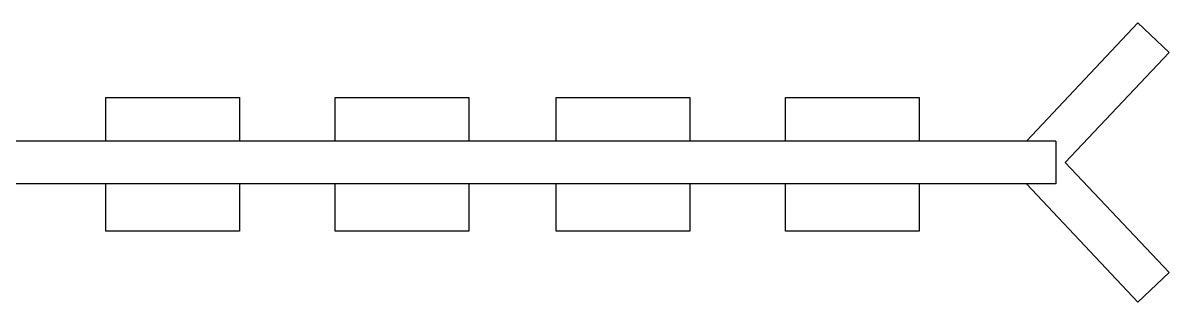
# Model space of a CAD drawing. Header units: millimetres. Extents: x 2667 to 2848, y -1 to 1765.
# Drawn here: x 2767.238 to 2769.382, y 1720.581 to 1721.102 of the extents above; entities that cross this region are included whole.
import ezdxf

# ---------------------------------------------------------------- set-up
doc = ezdxf.new("R2010")
doc.units = ezdxf.units.MM
doc.layers.add('P1', color=1, linetype='Continuous')

msp = doc.modelspace()

# ---------------------------------------------------------------- linework, layer by layer
at = {"layer": 'P1'}
for p, q in [((2769.115, 1720.8813), (2769.3236, 1721.1018)), ((2769.3817, 1721.0468), (2769.3236, 1721.1018)), ((2769.1873, 1720.8413), (2769.3817, 1721.0468)), ((2769.1701, 1720.8813), (2767.14, 1720.8813)), ((2769.1701, 1720.8813), (2769.1701, 1720.8013)), ((2769.1873, 1720.8413), (2769.3817, 1720.6357)), ((2769.1701, 1720.8013), (2767.14, 1720.8013)), ((2769.115, 1720.8013), (2769.3236, 1720.5808)), ((2769.3817, 1720.6357), (2769.3236, 1720.5808))]:
    msp.add_line(p, q, dxfattribs=at)
for points in [[(2767.3937, 1720.8813), (2767.3937, 1720.9629), (2767.6437, 1720.9629), (2767.6437, 1720.8813)], [(2767.8223, 1720.8813), (2767.8223, 1720.9629), (2768.0723, 1720.9629), (2768.0723, 1720.8813)], [(2768.2358, 1720.8813), (2768.2358, 1720.9629), (2768.4858, 1720.9629), (2768.4858, 1720.8813)], [(2768.6643, 1720.8813), (2768.6643, 1720.9629), (2768.9143, 1720.9629), (2768.9143, 1720.8813)], [(2767.6437, 1720.8013), (2767.6437, 1720.7129), (2767.3937, 1720.7129)], [(2767.3937, 1720.7129), (2767.3937, 1720.8013)], [(2768.0723, 1720.8013), (2768.0723, 1720.7129), (2767.8223, 1720.7129)], [(2767.8223, 1720.7129), (2767.8223, 1720.8013)], [(2768.4858, 1720.8013), (2768.4858, 1720.7129), (2768.2358, 1720.7129)], [(2768.2358, 1720.7129), (2768.2358, 1720.8013)], [(2768.6643, 1720.7129), (2768.6643, 1720.8013)], [(2768.9143, 1720.8013), (2768.9143, 1720.7129), (2768.6643, 1720.7129)]]:
    msp.add_lwpolyline(points, dxfattribs=at)

doc.saveas('drawing.dxf')
